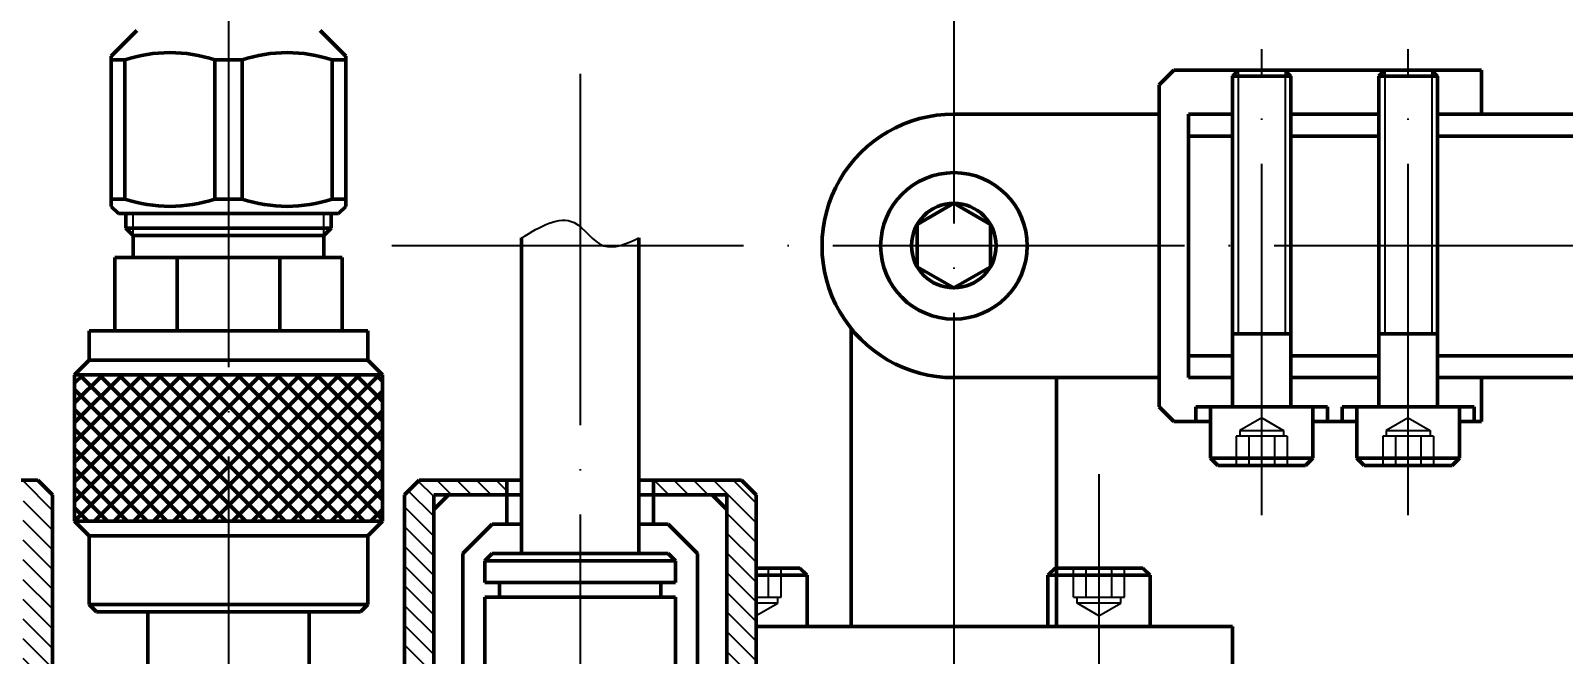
# Model space of a CAD drawing. Header units: millimetres. Extents: x -5427 to 3670, y -5891 to 948.
# Drawn here: x -5220 to -5115.4, y 806.9 to 849.5 of the extents above; entities that cross this region are included whole.
import ezdxf

# ---------------------------------------------------------------- set-up
doc = ezdxf.new("R2010")
doc.units = ezdxf.units.MM
doc.header["$MEASUREMENT"] = 0
doc.linetypes.add('ACAD_ISO04W100', pattern=[30, 24, -3, 0, -3])
doc.layers.add('оси', color=1, linetype='ACAD_ISO04W100')
doc.layers.add('Толстые', color=7, linetype='Continuous', lineweight=50)
doc.layers.add('Тонкие', color=140, linetype='Continuous', lineweight=25)
doc.styles.get("Standard").update_dxf_attribs({"font": 'isocpeui.ttf'})
doc.dimstyles.new('ISO-25', dxfattribs={"dimtxt": 4, "dimasz": 4, "dimexe": 1.25, "dimexo": 0, "dimtad": 1, "dimtxsty": 'Standard', "dimcen": 2.5, "dimadec": 0, "dimazin": 0, "dimtfac": 1, "dimtmove": 0, "dimatfit": 3, "dimfxl": 1, "dimarcsym": 0})

# ---------------------------------------------------------------- blocks, each defined once
blk = doc.blocks.new('*D526')
at = {"layer": 'Defpoints', "color": 0, "transparency": 16777216}
for p in [(-4882.958840932589, 889.928779320926), (-5269.955290774248, 797.8378986526861), (-4882.958840932589, 523.8379232044122)]:
    blk.add_point(p, dxfattribs=at)
at = {"layer": 'Тонкие', "color": 0, "lineweight": -2, "transparency": 16777216}
for p, q in [((-5269.955290774248, 797.8378986526861), (-5269.955290774248, 891.178779320926)), ((-4882.958840932589, 523.8379232044122), (-4882.958840932589, 891.178779320926)), ((-5265.955290774248, 889.928779320926), (-4886.958840932589, 889.928779320926))]:
    blk.add_line(p, q, dxfattribs=at)
at = {"layer": 'Тонкие', "color": 0, "transparency": 16777216}
for points in [[(-5265.955290774248, 890.5954459875926), (-5265.955290774248, 889.2621126542593), (-5269.955290774248, 889.928779320926)], [(-4886.958840932589, 890.5954459875926), (-4886.958840932589, 889.2621126542593), (-4882.958840932589, 889.928779320926)]]:
    blk.add_solid(points, dxfattribs=at)
at = {"layer": 'Тонкие', "color": 0, "transparency": 16777216, "insert": (-5076.457065853418, 892.5795368966835), "char_height": 4, "attachment_point": 5}
blk.add_mtext('387', dxfattribs=at)

msp = doc.modelspace()

# ---------------------------------------------------------------- hatches: boundary and pattern name
at = {"layer": 'Толстые'}
h = msp.add_hatch(dxfattribs=at)
h.set_pattern_fill('ANSI37', color=256, scale=0.3, angle=90, style=0)
h.set_pattern_definition([(135, (-5064.96301308246, -3417.929077134242), (-0.6735192090801865, -0.6735192090801864), []), (225, (-5064.96301308246, -3417.929077134242), (0.6735192090801864, -0.6735192090801865), [])])
h.paths.add_polyline_path([(-5206.455665465523, 826.037925407328), (-5216.955665465523, 826.0379254073289), (-5216.955665465523, 816.037925407328), (-5206.455665465523, 816.0379254073289)])
h.paths.add_polyline_path([(-5206.455665465523, 816.0379254073289), (-5195.955665465523, 816.0379254073289), (-5195.955665465523, 826.037925407328), (-5206.455665465523, 826.037925407328)])
at = {"layer": 'Тонкие'}
h = msp.add_hatch(dxfattribs=at)
h.set_pattern_fill('ANSI31', color=256, scale=0.3, angle=90, style=0)
h.set_pattern_definition([(135, (-5413.913556360832, -1341.044500152839), (-0.6735192090801865, -0.6735192090801864), [])])
h.paths.add_polyline_path([(-5242.455665465523, 801.8378984659305), (-5241.455665465523, 801.8380736348611), (-5241.455665465523, 789.838234486567), (-5240.455665465523, 789.8382487852925), (-5240.455665465523, 817.838248677521), (-5235.455665465523, 817.838248677522), (-5235.455665465523, 818.838248677521), (-5241.455665465523, 818.838248677521), (-5242.455665465523, 817.838248677521)])
h.paths.add_polyline_path([(-5241.455665465523, 799.837898466689), (-5242.455665465523, 799.837898466689), (-5242.455665465523, 789.8382201878405), (-5241.455665465523, 789.838234486567)])
h.paths.add_polyline_path([(-5241.455665465523, 801.8380736348611), (-5242.455665465523, 801.8378984659305), (-5242.455665465523, 799.837898466689), (-5241.455665465523, 799.837898466689)], flags=16)
h.paths.add_polyline_path([(-5225.455665465523, 818.838248677522), (-5225.455665465523, 817.838248677521), (-5220.455665465523, 817.838248677521), (-5220.455665465523, 789.8382486775229), (-5219.455665464724, 789.838248671954), (-5219.45531509699, 801.8380735734866), (-5218.455665465523, 801.8378984659305), (-5218.455665465523, 817.838248677522), (-5219.455665465523, 818.838248677522)])
h.paths.add_polyline_path([(-5218.455665465523, 799.8379005390454), (-5219.455373497578, 799.8378984672947), (-5219.455665464724, 789.838248671954), (-5218.455665465523, 789.8382486663843)])
h.paths.add_polyline_path([(-5219.455373497578, 799.8378984672938), (-5218.455665465523, 799.8379005390454), (-5218.455665465523, 801.8378984659305), (-5219.45531509699, 801.8380735734866)], flags=16)
h.paths.add_polyline_path([(-5193.455665465581, 799.8379523479691), (-5194.455665465581, 799.8379502756118), (-5194.455665465581, 789.8382486851008), (-5193.455665465581, 789.8382486813127)], flags=17)
h.paths.add_polyline_path([(-5194.455665465581, 799.8379502756118), (-5193.455665465581, 799.8379523479691), (-5193.455665465581, 801.8381337332105), (-5194.455665465581, 801.8379585642817)])
h.paths.add_polyline_path([(-5194.455665465581, 801.8379585642817), (-5193.455665465581, 801.8381337332114), (-5193.455665465581, 789.8382486813136), (-5192.455665465581, 789.8382486775265), (-5192.455665465581, 817.8383087758723), (-5187.455665465581, 817.8383087758723), (-5187.455665465581, 818.8383087758723), (-5193.455665465581, 818.8383087758723), (-5194.455665465581, 817.8383087758723)])
h.paths.add_polyline_path([(-5170.455665465581, 817.8383087758723), (-5171.455665465582, 818.8383087758723), (-5177.455665465581, 818.8383087758723), (-5177.455665465581, 817.8383087758723), (-5172.455665465581, 817.8383087758723), (-5172.455665465581, 789.8378984666908), (-5171.455665465581, 789.8378984666908), (-5171.455665465581, 801.8381337332114), (-5170.455665465581, 801.8379585642817)])
h.paths.add_polyline_path([(-5170.455665465581, 799.8378984666899), (-5171.455665465581, 799.8378984666899), (-5171.455665465581, 789.8378984666908), (-5170.455665465581, 789.8378984666917)], flags=17)
h.paths.add_polyline_path([(-5171.455665465581, 799.8378984666899), (-5170.455665465581, 799.8378984666899), (-5170.455665465581, 801.8379585642817), (-5171.455665465581, 801.8381337332114)], flags=17)

# ---------------------------------------------------------------- linework, layer by layer
at = {"layer": 'оси'}
for p, q in [((-5206.455665465523, 880.6546058345577), (-5206.455665465523, 720.5807225652009)), ((-5156.958839665089, 860.3640485760218), (-5156.958839677028, 796.2302185695037)), ((-5135.95884080353, 816.4403097376755), (-5135.95884080353, 848.281562884868)), ((-5125.958840803383, 816.4403097376744), (-5125.958840803383, 848.2815628848668)), ((-5182.455644723524, 846.5962977817564), (-5182.455653409698, 763.8382428605248)), ((-4870.315329916948, 834.8379253306719), (-5195.957625283421, 834.8379253306719)), ((-5147.059344774125, 819.2415932146966), (-5147.059344774125, 796.5521873952559)), ((-5170.481801278783, 796.8741562210082), (-5170.481801278783, 817.8146909276904))]:
    msp.add_line(p, q, dxfattribs=at)
at = {"layer": 'Толстые'}
for p, q in [((-5212.705665465524, 849.537925407328), (-5214.455665465524, 847.7879254073289)), ((-5200.205665465523, 849.5379254073262), (-5198.455665465524, 847.787925407328)), ((-5214.455665465524, 837.5379254073271), (-5214.455665465524, 847.787925407328)), ((-5214.455665465524, 847.537925407328), (-5213.525172754977, 847.537925407328)), ((-5213.525172754977, 847.537925407328), (-5213.525172754977, 838.0379254073271)), ((-5207.386158176071, 847.537925407328), (-5205.525172754978, 847.5379254073271)), ((-5207.386158176071, 847.537925407328), (-5207.386158176071, 838.0379254073271)), ((-5205.525172754978, 847.537925407328), (-5205.525172754978, 838.0379254073271)), ((-5199.386158176072, 847.537925407328), (-5199.386158176072, 838.0379254073271)), ((-5199.386158176072, 847.5379254073271), (-5198.455665465524, 847.537925407328)), ((-5198.455665465524, 837.5379254073271), (-5198.455665465524, 847.787925407328)), ((-5141.958840730397, 846.8379252598129), (-5142.958840724794, 845.8379252901348)), ((-5141.958840730397, 846.8379252598129), (-5120.958840885682, 846.8379246230527)), ((-5137.958840818359, 846.4379248052494), (-5137.558840821975, 846.837924805249)), ((-5133.958840804625, 846.4379247915872), (-5137.958840818359, 846.4379247671379)), ((-5137.95884080353, 823.8379252589937), (-5137.95884080353, 846.4379248200796)), ((-5134.358840805167, 846.8379247888163), (-5137.558840871436, 846.8379247557871)), ((-5133.958840804626, 846.4379247882739), (-5134.358840818359, 846.8379248020076)), ((-5133.958840804625, 846.4379247882746), (-5133.958840804627, 823.837925259938)), ((-5127.958840818213, 846.43792480761), (-5127.558840821828, 846.8379248076096)), ((-5123.958840804478, 846.4379247939478), (-5127.958840818213, 846.4379247694985)), ((-5127.958840803383, 823.8379252613543), (-5127.958840803383, 846.4379248224402)), ((-5124.358840805021, 846.8379247911769), (-5127.558840871289, 846.8379247581477)), ((-5123.958840804479, 846.4379247906343), (-5124.358840818212, 846.8379248043682)), ((-5123.958840804478, 846.4379247906352), (-5123.958840804481, 823.8379252622985)), ((-5120.958840875252, 843.8379252489192), (-5120.958840885683, 846.8379246230529)), ((-5142.958840601517, 823.8379252578136), (-5142.958840724794, 845.8379252901348)), ((-5156.958840721658, 843.8379260896365), (-5142.95884072166, 843.8379262811043)), ((-5140.958840875252, 843.8379252489192), (-5137.958840803529, 843.8379252489194)), ((-5140.958840583182, 825.8379252554885), (-5140.958840829355, 843.8379252489192)), ((-5133.958840804625, 843.8379252489192), (-5127.958840803383, 843.8379252489192)), ((-4941.958840860234, 843.8379253173362), (-5123.958840804478, 843.8379252489192)), ((-5123.958840804479, 843.8379252489192), (-5120.958840875253, 843.8379252489192)), ((-5140.958840870036, 842.3379252489192), (-5137.958840803531, 842.3379252489192)), ((-5133.958840804625, 842.3379252489192), (-5127.958840803383, 842.3379252489192)), ((-4941.958840860236, 842.3379253146825), (-5123.958840802961, 842.3379252489192)), ((-5214.455665465524, 838.0379254073271), (-5213.525172754977, 838.0379254073271)), ((-5207.386158176071, 838.0379254073271), (-5205.525172754978, 838.0379254073271)), ((-5199.386158176072, 838.0379254073271), (-5198.455665465524, 838.0379254073271)), ((-5213.955665465524, 837.0379254073271), (-5214.455665465524, 837.5379254073271)), ((-5213.955665465524, 837.0379254073271), (-5198.955665465524, 837.0379254073271)), ((-5213.455665465524, 836.037925407328), (-5213.455665465524, 837.037925407328)), ((-5199.455665465524, 836.0379254073289), (-5199.455665465524, 837.037925407328)), ((-5198.955665465524, 837.0379254073271), (-5198.455665465524, 837.5379254073271)), ((-5213.455665465524, 836.0379254073289), (-5199.455665465525, 836.0379254073289)), ((-5213.455665465524, 836.037925407328), (-5212.955665465524, 835.537925407328)), ((-5199.455665465524, 836.0379254073289), (-5199.955665465524, 835.5379254073289)), ((-5212.955665465524, 834.037925407328), (-5212.955665465524, 835.537925407328)), ((-5212.955665465524, 835.537925407328), (-5199.955665465524, 835.5379254073289)), ((-5199.955665465524, 834.037925407328), (-5199.955665465524, 835.537925407328)), ((-5186.455665465581, 835.3806846435493), (-5186.455665465581, 813.8383087758723)), ((-5178.455665465581, 835.3806846435493), (-5178.455665465581, 813.8383087758723)), ((-5165.958838668811, 834.8379252528412), (-5165.958838668824, 834.8336799821286)), ((-5214.205665465524, 829.037925407328), (-5214.205665465524, 834.0379254073271)), ((-5214.205665465524, 834.037925407328), (-5198.705665465524, 834.037925407328)), ((-5209.955665465524, 829.037925407328), (-5209.955665465524, 834.037925407328)), ((-5202.955665465524, 829.0379254073271), (-5202.955665465524, 834.037925407328)), ((-5198.705665465524, 829.0379254073271), (-5198.705665465524, 834.0379254073271)), ((-5215.955665465524, 827.037925407328), (-5215.955665465524, 829.037925407328)), ((-5215.955665465524, 829.037925407328), (-5196.955665465523, 829.0379254073271)), ((-5196.955665465523, 827.0379254073262), (-5196.955665465523, 829.037925407328)), ((-5163.958839681228, 829.1810711442329), (-5163.958839739264, 808.8379254041602)), ((-5133.958840804627, 828.8379247929452), (-5137.95884080353, 828.8379247516584)), ((-5123.95884080448, 828.8379247953055), (-5127.958840803383, 828.837924754019)), ((-5140.95884081788, 827.3379252584048), (-5137.95884080353, 827.3379252594889)), ((-5133.958840804627, 827.3379252609341), (-5127.958840803383, 827.3379252631021)), ((-4941.958840860237, 827.3379253306719), (-5123.958840742358, 827.3379253306719)), ((-5215.955665465523, 827.037925407328), (-5216.955665465523, 826.037925407328)), ((-5215.955665465523, 827.037925407328), (-5196.955665465523, 827.0379254073271)), ((-5196.955665465523, 827.0379254073262), (-5195.955665465523, 826.037925407328)), ((-5216.955665465523, 816.037925407328), (-5216.955665465523, 826.037925407328)), ((-5216.955665465523, 826.037925407328), (-5195.955665465523, 826.037925407328)), ((-5195.955665465523, 816.0379254073289), (-5195.955665465523, 826.037925407328)), ((-5156.958840604651, 825.8379260896363), (-5142.958840604651, 825.837926281104)), ((-5149.958841661221, 825.8379261853702), (-5149.958841661221, 808.837925407013)), ((-5140.958840812664, 825.8379252554885), (-5137.958840803529, 825.837925256616)), ((-5133.958840804627, 825.8379252581196), (-5127.958840803383, 825.8379252603752)), ((-4941.958840860237, 825.8379253306719), (-5123.958840742358, 825.8379253306719)), ((-5123.958840804481, 825.837925261879), (-5120.958840812665, 825.8379252630068)), ((-5120.958840802234, 822.8379252630068), (-5120.958840812664, 825.8379252630066)), ((-5141.958840595914, 822.8379252580496), (-5142.958840601517, 823.8379252578136)), ((-5131.458840803766, 823.8379252605282), (-5140.458840803765, 823.8379252584036)), ((-5140.458840803765, 823.8379252714826), (-5140.458840803765, 822.8379252584036)), ((-5139.458840803765, 823.8379252714826), (-5139.458840803765, 820.3382877504159)), ((-5132.458840803767, 820.338275853836), (-5132.458840803767, 823.8379264319269)), ((-5131.458840803767, 822.837925260528), (-5131.458840803767, 823.8379264319269)), ((-5130.458840803619, 823.8379252738432), (-5130.458840803619, 822.837925260764)), ((-5121.458840803621, 823.8379252628886), (-5130.458840803619, 823.8379252607642)), ((-5129.458840803619, 823.8379252738432), (-5129.458840803619, 820.3382877527765)), ((-5122.458840803621, 820.3382758561966), (-5122.458840803621, 823.8379264342875)), ((-5121.458840803621, 822.8379252628886), (-5121.458840803621, 823.8379264342875)), ((-5139.458840803765, 822.8379252586396), (-5141.958840595914, 822.8379252580496)), ((-5129.458840803619, 822.8379252610002), (-5132.458840803767, 822.837925260292)), ((-5120.958840802234, 822.8379252630068), (-5122.458840803621, 822.8379252626526)), ((-5132.458840691298, 820.338275853836), (-5139.458840803765, 820.3382877504159)), ((-5139.458840803765, 820.3382877504159), (-5138.958840803765, 819.8382869757393)), ((-5132.458840803767, 820.338275741366), (-5132.958840803766, 819.8382765160427)), ((-5129.458840803619, 820.3382877527765), (-5128.958840803619, 819.8382869780999)), ((-5122.458840691152, 820.3382758561966), (-5129.458840803619, 820.3382877527765)), ((-5122.458840803621, 820.3382757437266), (-5122.95884080362, 819.8382765184033)), ((-5132.958840674634, 819.8382766451728), (-5138.958840803765, 819.8382869757393)), ((-5122.958840674488, 819.8382766475333), (-5128.958840803619, 819.8382869780999)), ((-5219.455665465523, 818.838248677522), (-5226.455665465523, 818.838248677522)), ((-5219.455665465523, 818.838248677521), (-5218.455665465523, 817.838248677521)), ((-5218.455665465523, 817.838248677521), (-5218.455665465523, 789.8382213093103)), ((-5193.455665465581, 818.8383087758723), (-5194.455665465581, 817.8383087758723)), ((-5194.455665465581, 817.8383087758723), (-5194.455665465581, 789.8382814076606)), ((-5193.455665465581, 818.8383087758723), (-5186.455665465581, 818.8383087758723)), ((-5192.455665465581, 817.8383087758723), (-5192.455665465581, 785.8383087758723)), ((-5191.455665465581, 817.8383087758723), (-5192.455665465581, 816.8383087758723)), ((-5192.455665465581, 817.8383087758723), (-5186.455665465581, 817.8383087758723)), ((-5187.455665465581, 818.8383087758723), (-5187.455665465581, 815.8383087758723)), ((-5171.455665465582, 818.8383087758723), (-5178.455665465581, 818.8383087758723)), ((-5172.455665465581, 817.8383087758723), (-5178.455665465581, 817.8383087758723)), ((-5177.455665465581, 818.8383087758723), (-5177.455665465581, 815.8383087758723)), ((-5173.455665465581, 817.8383087758723), (-5172.455665465581, 816.8383087758723)), ((-5172.455665465581, 817.8383087758723), (-5172.455665465581, 785.8383087758723)), ((-5171.455665465581, 818.8383087758723), (-5170.455665465581, 817.8383087758723)), ((-5170.455665465581, 817.8383087758723), (-5170.455665465581, 789.8382814076606)), ((-5216.955665465523, 816.037925407328), (-5195.955665465523, 816.0379254073289)), ((-5215.955665465523, 815.037925407328), (-5216.955665465523, 816.037925407328)), ((-5196.955665465523, 815.0379254073298), (-5195.955665465523, 816.037925407328)), ((-5188.455665465581, 815.8383087758723), (-5190.455665465581, 813.8383087758723)), ((-5186.455665465581, 815.8383087758723), (-5188.455665465581, 815.8383087758723)), ((-5178.455665465581, 815.8383087758723), (-5176.455665465581, 815.8383087758723)), ((-5176.455665465581, 815.8383087758723), (-5174.455665465581, 813.8383087758723)), ((-5215.955665465523, 815.037925407328), (-5196.955665465523, 815.0379254073307)), ((-5215.955665465523, 810.3379254073282), (-5215.955665465523, 815.037925407328)), ((-5196.955665465523, 810.3379254073309), (-5196.955665465523, 815.0379254073307)), ((-5190.455665465523, 773.838248677521), (-5190.455665465583, 813.8383087758705)), ((-5188.955665465581, 813.3383087758723), (-5188.455665465581, 813.8383087758723)), ((-5188.455665465581, 813.8383087758723), (-5176.455665465582, 813.8383087758723)), ((-5175.955665465581, 813.3383087758723), (-5176.455665465581, 813.8383087758723)), ((-5174.455665465523, 773.838248677521), (-5174.455665465583, 813.8383087758741)), ((-5188.955665465582, 813.3383087758723), (-5175.955665465581, 813.3383087758723)), ((-5188.955665465581, 813.3383087758723), (-5188.955665465581, 811.8383087758723)), ((-5175.955665465581, 813.3383087758723), (-5175.955665465581, 811.8383087758723)), ((-5170.45566546558, 812.8375688347103), (-5167.481801278782, 812.837563714427)), ((-5166.981801278783, 812.3375629397503), (-5167.481801278782, 812.837563714427)), ((-5150.559344774123, 812.3375749488002), (-5150.059344774123, 812.8375741741236)), ((-5150.059344903255, 812.8375740449935), (-5144.059344774124, 812.837563714427)), ((-5143.559344774125, 812.3375629397503), (-5144.059344774124, 812.837563714427)), ((-5188.955665465581, 811.8383087758723), (-5175.955665465582, 811.8383087758723)), ((-5187.955665465581, 811.8383087758723), (-5187.955665465581, 810.8383087758723)), ((-5176.955665465581, 811.8383087758723), (-5176.955665465581, 810.8383087758723)), ((-5170.455665465581, 812.337568843622), (-5166.981801278783, 812.3375629397503)), ((-5166.981801278783, 808.8379254186837), (-5166.981801278783, 812.3375629397503)), ((-5150.559344774123, 812.3375748363303), (-5150.559344774123, 808.8379242582394)), ((-5150.559344886592, 812.3375748363303), (-5143.559344774125, 812.3375629397503)), ((-5143.559344774125, 808.8379254186837), (-5143.559344774125, 812.3375629397503)), ((-5188.955665465581, 810.8383087758723), (-5175.955665465581, 810.8383087758723)), ((-5188.955665465581, 810.8383087758723), (-5188.955665465581, 799.8383087758723)), ((-5175.955665465581, 810.8383087758723), (-5175.955665465581, 799.8383087758723)), ((-5215.955665465523, 810.3379254073282), (-5196.955665465523, 810.3379254073309)), ((-5215.955665465523, 810.3379254073282), (-5215.455665465523, 809.8379254073282)), ((-5215.455665465523, 809.8379254073282), (-5197.455665465523, 809.8379254073309)), ((-5211.955665465552, 809.837925407328), (-5211.955665465553, 804.8379251257473)), ((-5200.955665465552, 809.837925407331), (-5200.955665465553, 804.8379251589473)), ((-5196.955665465523, 810.3379254073309), (-5197.455665465523, 809.8379254073309)), ((-5175.958839710735, 804.8379252646082), (-5175.958839710735, 808.837925407013)), ((-5170.45566546558, 808.8379254186846), (-5166.981801278783, 808.8379254186837)), ((-5170.45566546558, 808.837925407013), (-5137.958839710737, 808.837925407013)), ((-5150.559344774123, 808.8379254186855), (-5143.559344774125, 808.8379254186837)), ((-5137.958839710737, 804.8379254061106), (-5137.958839710737, 808.837925407013))]:
    msp.add_line(p, q, dxfattribs=at)
msp.add_lwpolyline([(-5159.464043519229, 836.3007220822158), (-5159.464043519229, 833.4139707362676), (-5156.964043519229, 831.9705950632936), (-5154.464043519229, 833.4139707362676), (-5154.464043519229, 836.3007220822158), (-5156.964043519229, 837.7440977551898)], close=True, dxfattribs=at)
for centre, radius in [((-5156.958839670124, 834.8379253799851), 5), ((-5156.964043519227, 834.8573464092408), 2.886751345948132)]:
    msp.add_circle(centre, radius, dxfattribs=at)
for centre, radius, start, end in [((-5210.455665465524, 838.3660506500895), 9.671874769788575, 71.49639939478844, 108.5036006052115), ((-5202.455665465525, 838.3660506500886), 9.671874769789493, 71.49639939478851, 108.5036006052115), ((-5156.958839670124, 834.8379253799851), 9, 89.99999998754566, 270.0227537916646), ((-5210.455665465524, 847.2098001645667), 9.671874769789433, 251.4963993947886, 288.5036006052114), ((-5202.455665465525, 847.2098001645667), 9.671874769789493, 251.4963993947885, 288.5036006052115)]:
    msp.add_arc(centre, radius, start, end, dxfattribs=at)
at = {"layer": 'Тонкие'}
for p, q in [((-5137.558840807143, 846.8379248208169), (-5137.558840807144, 828.8379247557871)), ((-5134.358840790337, 846.8379247237867), (-5134.358840790338, 828.8379247888165)), ((-5127.558840806997, 846.8379248231774), (-5127.558840806998, 828.8379247581477)), ((-5124.358840790191, 846.8379247261473), (-5124.358840790192, 828.8379247911769)), ((-5212.955665465524, 835.537925407328), (-5212.955665465524, 837.037925407328)), ((-5199.955665465524, 835.537925407328), (-5199.955665465524, 837.037925407328)), ((-5135.958840803765, 823.1041554542048), (-5137.45890328046, 822.2319367865607)), ((-5135.959298904707, 823.1038890891691), (-5134.45890328046, 822.2300315803845)), ((-5125.958840803619, 823.1041554565654), (-5127.458903280313, 822.2319367889213)), ((-5125.95929890456, 823.1038890915297), (-5124.458903280313, 822.2300315827451)), ((-5137.45890328046, 822.2319367865607), (-5137.458903958235, 821.8382843932109)), ((-5137.45890328046, 822.2319367865607), (-5134.45890328046, 822.2319367865607)), ((-5134.45890328046, 822.2319367865607), (-5134.458903958243, 821.8382792279267)), ((-5127.458903280313, 822.2319367889213), (-5127.458903958089, 821.8382843955715)), ((-5127.458903280313, 822.2319367889213), (-5124.458903280313, 822.2319367889213)), ((-5124.458903280313, 822.2319367889213), (-5124.458903958097, 821.8382792302873)), ((-5137.690956487558, 821.8382847927501), (-5137.690959931079, 819.8382847927519)), ((-5134.226854872431, 821.838278828393), (-5137.690956487558, 821.8382847927501)), ((-5136.824928501134, 821.8382833016572), (-5136.824931944656, 819.838283301659)), ((-5135.092877693569, 821.8382803194804), (-5135.092881137091, 819.8382803194804)), ((-5134.226854872431, 821.8382788283948), (-5134.226858315953, 819.8382788283966)), ((-5127.690956487411, 821.8382847951107), (-5127.690959930933, 819.8382847951125)), ((-5124.226854872285, 821.8382788307536), (-5127.690956487411, 821.8382847951107)), ((-5126.824928500988, 821.8382833040178), (-5126.824931944509, 819.8382833040196)), ((-5125.092877693422, 821.838280321841), (-5125.092881136945, 819.838280321841)), ((-5124.226854872285, 821.8382788307554), (-5124.226858315807, 819.8382788307572)), ((-5169.615713581414, 810.8375673885091), (-5169.615710137891, 812.8375673885073)), ((-5168.74968559499, 810.8375658974162), (-5168.749682151469, 812.8375658974144)), ((-5148.791330705459, 810.8375718617715), (-5148.791327261937, 812.8375718617697)), ((-5147.92530788432, 810.8375703706859), (-5147.925304440799, 812.8375703706859)), ((-5146.193257076756, 810.8375673885091), (-5146.193253633233, 812.8375673885073)), ((-5145.327229090332, 810.8375658974162), (-5145.327225646811, 812.8375658974144)), ((-5170.45566546558, 810.8375688347069), (-5168.74968559499, 810.8375658974162)), ((-5168.981738802088, 810.4439139036056), (-5168.981738124313, 810.8375662969554)), ((-5148.791330705459, 810.8375718617733), (-5145.327229090332, 810.8375658974162)), ((-5148.55928229743, 810.4439139036056), (-5148.559281619646, 810.8375714622396)), ((-5145.55928229743, 810.4439139036056), (-5145.559281619655, 810.8375662969554)), ((-5170.455665465581, 809.5868920324438), (-5168.981738802088, 810.4439139036056)), ((-5168.981738802088, 810.4439139036056), (-5170.455665465581, 810.4439139036056)), ((-5147.058886673183, 809.5719616009972), (-5148.55928229743, 810.4458191097817)), ((-5145.55928229743, 810.4439139036056), (-5148.55928229743, 810.4439139036056)), ((-5147.059344774125, 809.5716952359614), (-5145.55928229743, 810.4439139036056))]:
    msp.add_line(p, q, dxfattribs=at)
msp.add_spline([(-5186.455665465581, 835.3806846435493), (-5182.879695293717, 836.4289394181126), (-5180.867806864497, 834.8517014245392), (-5178.455665465581, 835.3806846435493)], degree=3, dxfattribs=at)

# ---------------------------------------------------------------- dimensions: what is measured, and where the dimension line sits
dim = msp.add_linear_dim(base=(-4882.958840932589, 889.928779320926), p1=(-5269.955290774248, 797.8378986526861), p2=(-4882.958840932589, 523.8379232044122), dimstyle='ISO-25', dxfattribs=at)
dim.commit()
dim.dimension.update_dxf_attribs({"geometry": '*D526', "text_midpoint": (-5076.457065853418, 892.5795368966835)})

doc.saveas('drawing.dxf')
